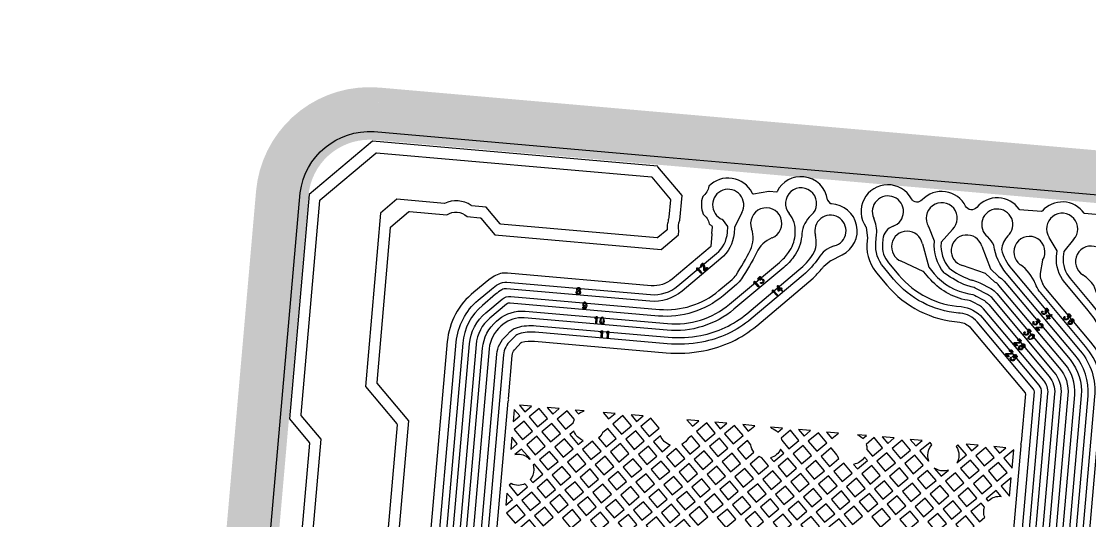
# Model space of a CAD drawing. Extents: x 592 to 965, y 89 to 353.
# Drawn here: x 662.21 to 674.39, y 207.3 to 213 of the extents above; entities that cross this region are included whole.
import ezdxf

# ---------------------------------------------------------------- set-up
doc = ezdxf.new("R2010")
doc.units = 0
for name, color, linetype in [('bak_bak_ttr1-bcq8120', 8, 'Continuous'), ('bak_outline', 7, 'Continuous'), ('biaozhu1', 4, 'Continuous'), ('quyukuang', 5, 'Continuous')]:
    doc.layers.add(name, color=color, linetype=linetype)

msp = doc.modelspace()

# ---------------------------------------------------------------- linework, layer by layer
at = {"layer": 'bak_bak_ttr1-bcq8120'}
for p, q in [((669.468, 211.337), (669.468, 211.337)), ((667.829, 208.567), (667.817, 208.43)), ((668.024, 208.604), (667.888, 208.616)), ((668.343, 208.576), (668.206, 208.588)), ((668.628, 208.551), (668.525, 208.56)), ((668.98, 208.52), (668.843, 208.532)), ((669.298, 208.492), (669.162, 208.504)), ((669.935, 208.436), (669.799, 208.448)), ((670.254, 208.409), (670.117, 208.421)), ((670.572, 208.381), (670.436, 208.393)), ((670.891, 208.353), (670.754, 208.365)), ((671.209, 208.325), (671.073, 208.337)), ((671.528, 208.297), (671.391, 208.309)), ((667.801, 208.249), (667.789, 208.111)), ((671.846, 208.269), (671.746, 208.278)), ((672.165, 208.241), (672.028, 208.253)), ((672.483, 208.214), (672.347, 208.225)), ((673.12, 208.158), (672.984, 208.17)), ((673.438, 208.13), (673.302, 208.142)), ((673.528, 208.105), (673.413, 208.009)), ((673.509, 207.895), (673.528, 208.105)), ((673.413, 208.009), (673.509, 207.895)), ((673.5, 207.787), (673.385, 207.691)), ((673.385, 207.691), (673.481, 207.577)), ((673.481, 207.577), (673.5, 207.787)), ((667.745, 207.612), (667.733, 207.474))]:
    msp.add_line(p, q, dxfattribs=at)
for points in [[(665.088, 177.612, -0.097843), (663.275, 183.095, -0.06343), (663.274, 183.101, -0.04958), (663.274, 183.106, -0.052293), (663.215, 186.213), (665.387, 211.04, -0.395558), (666.23, 211.738), (669.466, 211.455), (669.466, 211.455), (671.129, 211.31), (671.129, 211.31), (677.805, 210.726, -0.414215), (678.528, 209.865), (676.409, 185.645), (676.409, 185.643), (676.374, 185.244, 0.154939), (676.665, 183.943, -0.073404), (676.668, 183.936, -0.000315), (676.681, 183.913, -0.03763), (678.581, 179.824, -0.08198)], [(669.468, 211.337), (669.463, 211.344), (666.212, 211.629), (665.488, 211.022), (665.264, 208.461), (665.49, 208.191, -0.202018), (665.493, 208.182), (663.56, 186.073, 0.012184), (663.522, 185.365, -0.066478), (663.522, 185.358, -0.042264), (663.522, 185.354, -0.035699), (663.522, 185.35, 0.137713), (665.438, 177.722, -0.154922), (667.586, 167.647), (667.106, 162.165, -0.101714), (665.13, 155.544, 0.086448), (663.565, 150.805), (663.564, 150.799, -0.058785), (663.563, 150.793, 0.0146), (663.465, 149.95, 0.011997), (663.428, 149.244, -0.059048), (663.428, 149.238), (663.427, 149.232)], [(663.688, 186.07), (665.626, 208.228, -0.019259), (665.625, 208.229), (665.399, 208.498, -0.202127), (665.396, 208.508), (665.61, 210.953, -0.202178), (665.615, 210.961), (666.249, 211.493, -0.202127), (666.259, 211.497), (669.396, 211.222), (669.396, 211.221, -0.093232), (669.399, 211.218), (669.608, 210.969, -0.202095), (669.611, 210.96), (669.594, 210.763, -0.102297), (669.593, 210.758, 0.02383), (669.584, 210.73, -0.079869), (669.574, 210.674, 0.04004), (669.575, 210.625, -0.246958), (669.57, 210.614), (669.468, 210.528, -0.202116), (669.458, 210.525), (667.673, 210.682), (667.673, 210.683, -0.093112), (667.67, 210.686), (667.509, 210.877), (667.342, 210.892), (667.342, 210.892, -0.113539), (667.337, 210.895, 0.268441), (667.032, 210.919), (666.491, 210.966), (666.304, 210.809), (666.131, 208.829), (666.49, 208.401, -0.202076), (666.493, 208.391), (664.42, 184.685, 0.088899)], [(665.065, 181.373, -0.049088), (664.547, 184.683, -0.038287), (664.547, 184.685), (666.625, 208.438), (666.266, 208.867, -0.202153), (666.263, 208.876), (666.417, 210.644, -0.20218), (666.422, 210.653), (666.624, 210.823, -0.202095), (666.634, 210.826), (667.061, 210.788, -0.366935), (667.29, 210.768), (667.44, 210.755, -0.202203), (667.449, 210.751), (667.609, 210.559), (669.505, 210.393), (669.704, 210.56), (669.708, 210.604, -0.180134), (669.719, 210.728), (669.743, 211.01), (669.468, 211.337)], [(665.924, 187.659), (667.761, 208.662, -0.117733), (667.766, 208.678, -0.208256), (667.763, 208.688), (667.806, 209.182, -0.132514), (667.831, 209.249), (667.909, 209.329, -0.139693), (667.915, 209.333, -0.088204), (668.061, 209.346), (669.563, 209.214, 0.07043), (669.988, 209.236, 0.129286), (670.597, 209.523), (671.24, 210.066, 0.030473), (671.33, 210.163, -0.060177), (671.334, 210.168, -0.061013), (671.338, 210.172, 0.007624), (671.358, 210.198, -0.061358), (671.36, 210.201), (671.431, 210.26, -0.112278), (671.436, 210.263, -0.093946), (671.444, 210.267), (671.571, 210.331, 0.778887), (671.447, 210.912, -0.216184), (671.438, 210.917), (671.407, 210.954, -0.143904), (671.404, 210.96, 0.343095), (671.134, 211.222, 0.313726), (670.827, 211.054, -0.127347), (670.823, 211.049), (670.823, 211.046), (670.736, 211.054), (670.734, 211.054), (670.56, 211.025, -0.439023), (670.545, 211.037, -0.037299), (670.543, 211.04, 0.51786), (670.049, 211.114, -0.195442), (669.979, 210.999, 0.170776), (669.983, 210.796, -0.192281), (670.054, 210.685, 0.030905), (670.082, 210.661, -0.258104), (670.087, 210.649), (670.081, 210.58), (670.083, 210.574, -0.093425), (670.083, 210.569), (670.07, 210.428, -0.200948), (670.065, 210.419), (669.63, 210.055, -0.198881), (669.392, 209.979), (667.752, 210.123, 0.156076), (667.598, 210.087), (667.538, 210.045), (667.368, 209.905, 0.205765), (667.065, 209.341), (665.173, 187.71)], [(674.589, 210.779), (674.333, 210.802), (674.333, 210.803, -0.095116), (674.33, 210.807, 0.485396), (673.85, 210.83, -0.100886), (673.846, 210.827), (673.846, 210.825), (673.594, 210.847), (673.594, 210.848, -0.096295), (673.59, 210.852, 0.494322), (673.105, 210.873, -0.536428), (672.979, 210.887, 0.521244), (672.482, 210.958, -0.498586), (672.361, 210.971, 1.05986), (671.841, 210.65, -0.12453), (671.844, 210.645), (671.858, 210.527), (671.852, 210.455, 0.204874), (671.982, 210.103), (672.08, 209.986, 0.203548), (672.911, 209.563, -0.198372), (673.033, 209.499), (673.657, 208.755, -0.202303), (673.66, 208.746), (673.611, 208.188, -0.202124), (673.607, 208.179), (673.603, 208.176, -0.157497), (673.608, 208.153), (672.876, 199.786, -0.224537)], [(665.388, 182.315), (665.24, 184.413), (665.216, 185.511), (665.233, 186.833), (665.275, 187.704), (667.167, 209.334, -0.198162), (667.417, 209.813), (667.568, 209.939, -0.035195), (667.648, 209.998, -0.161706), (667.745, 210.021), (669.384, 209.878, 0.198073), (669.696, 209.977), (670.137, 210.347, 0.200245), (670.261, 210.586), (670.267, 210.655), (670.205, 210.737)], [(670.424, 210.814), (670.342, 210.644), (670.336, 210.575, -0.197514), (670.186, 210.288), (669.744, 209.918, -0.199366), (669.374, 209.802), (667.739, 209.945, 0.16513), (667.687, 209.932, 0.034753), (667.616, 209.881), (667.466, 209.755, 0.19969), (667.242, 209.323), (665.351, 187.699), (665.309, 186.831), (665.293, 185.511), (665.317, 184.412), (665.464, 182.321)], [(665.685, 182.517, -0.004507), (665.633, 183.206, -0.012092), (665.633, 183.208), (665.631, 183.23, -0.008059), (665.569, 184.466, -0.017028), (665.569, 184.468), (665.566, 184.552, -0.011283), (665.55, 186.284), (665.563, 186.982), (665.604, 187.968), (667.467, 209.268, -0.197976), (667.628, 209.575), (667.65, 209.594, -0.200612), (667.953, 209.688), (669.579, 209.546, 0.198797), (670.286, 209.769), (670.855, 210.246, 0.060637), (670.959, 210.358, 0.136746), (671.032, 210.553), (671.035, 210.584, 0.188663), (670.966, 210.802)], [(671.217, 210.783, 0.19696), (671.11, 210.571), (671.108, 210.544, -0.135952), (671.02, 210.312, -0.060599), (670.903, 210.187), (670.335, 209.711, -0.198927), (669.572, 209.47), (667.942, 209.613, 0.196869), (667.7, 209.536), (667.677, 209.516, 0.199815), (667.543, 209.258), (665.675, 187.884), (665.639, 186.978, -0.007099), (665.636, 186.812, -0.016446), (665.636, 186.81, 0.002652), (665.628, 186.404, -0.010648), (665.628, 186.403), (665.626, 186.28, 0.011283), (665.642, 184.552), (665.645, 184.471, 0.008085), (665.707, 183.234, -0.011996), (665.707, 183.232), (665.709, 183.21, 0.004497), (665.761, 182.523, -0.014683)], [(671.277, 185.723), (672.42, 198.788, -0.084557), (672.487, 199.042, 0.012842), (672.501, 199.075, -0.038892), (672.592, 199.261, 0.005432), (672.598, 199.273, -0.072156), (672.729, 199.454, 0.012468), (672.742, 199.468, -0.023508), (672.829, 199.558, -0.022369), (672.89, 199.61, 0.199574), (672.978, 199.781), (673.764, 208.768, 0.208857), (673.754, 208.798), (673.11, 209.566, 0.198847), (672.918, 209.665), (672.898, 209.666, -0.199257), (672.157, 210.053), (672.04, 210.193, -0.198627), (671.955, 210.467), (671.963, 210.563, 0.129624), (671.931, 210.751)], [(665.451, 187.964), (667.318, 209.315, -0.198914), (667.503, 209.669), (667.69, 209.826, -0.201728), (667.79, 209.857), (669.485, 209.709, 0.198518), (670.163, 209.923), (670.316, 210.051, 0.075806), (670.359, 210.1, 0.02369), (670.525, 210.388, 0.18941), (670.537, 210.627)], [(672.151, 210.658, 0.290912), (672.035, 210.51), (672.03, 210.457, 0.199272), (672.1, 210.239), (672.218, 210.099, 0.204201), (672.927, 209.74, -0.199004), (673.171, 209.612), (673.815, 208.844, -0.193632), (673.84, 208.762), (673.054, 199.771, -0.198813), (672.938, 199.551, 0.022929), (672.881, 199.502, 0.023385), (672.798, 199.417, -0.010513), (672.785, 199.403, -0.022235), (672.783, 199.4, 0.072793), (672.665, 199.236, -0.004389), (672.659, 199.225, -0.015946), (672.658, 199.223, 0.008858), (672.647, 199.205, 0.035228), (672.571, 199.045, -0.011593), (672.557, 199.012, -0.012171), (672.556, 199.01, 0.085251), (672.496, 198.779), (671.353, 185.716)], [(671.625, 186.208), (672.716, 198.673, -0.109035), (672.849, 199.096, 0.010628), (672.868, 199.131, -0.078149), (672.956, 199.249, 0.016419), (672.973, 199.268, -0.026864), (673.051, 199.346, -0.017483), (673.053, 199.348, -0.026016), (673.056, 199.35), (673.159, 199.437, 0.206158), (673.276, 199.656), (674.07, 208.737, 0.197997), (673.989, 208.994), (673.276, 209.843, 0.098174), (673.228, 209.88), (673.104, 209.945, 0.068083), (673.043, 209.966, -0.042452), (672.993, 209.981, -0.064211), (672.741, 210.119, -0.072778), (672.733, 210.127, -0.203043), (672.624, 210.487), (672.557, 210.651, -0.065566), (672.556, 210.654)], [(672.829, 210.621), (672.7, 210.477), (672.699, 210.47, 0.195262), (672.79, 210.178, 0.063755), (673.024, 210.051, 0.039514), (673.059, 210.041, -0.070671), (673.142, 210.011), (673.266, 209.946, -0.097947), (673.336, 209.889), (674.047, 209.043, -0.199712), (674.146, 208.728), (673.351, 199.647, -0.204081), (673.207, 199.378, -0.009011), (673.195, 199.368), (673.102, 199.29, 0.027055), (673.03, 199.217, -0.016274), (673.009, 199.194, 0.079024), (672.935, 199.095, -0.010566), (672.914, 199.057, 0.10916), (672.792, 198.665), (671.701, 186.205, -0.006158)], [(670.769, 210.524, 0.194053), (670.594, 210.355, -0.023807), (670.423, 210.059, -0.075312), (670.365, 209.993), (670.212, 209.865, -0.199151), (669.475, 209.633), (667.781, 209.781, 0.191458), (667.74, 209.768), (667.551, 209.61, 0.198711), (667.394, 209.308), (665.526, 187.954, 0.005509), (665.485, 187.084, -0.011854), (665.484, 186.814, 0.002643), (665.475, 186.408, -0.010434), (665.475, 186.407), (665.47, 185.844, 0.008424), (665.49, 184.548, -0.01548), (665.49, 184.546, 0.007911), (665.49, 184.542, -0.022136), (665.49, 184.539), (665.496, 184.37, 0.006012), (665.541, 183.446, -0.011121), (665.541, 183.445), (665.587, 182.775)], [(665.852, 182.364, -0.034733), (665.746, 187.67), (667.629, 209.196, -0.197109), (667.739, 209.409), (667.782, 209.455, -0.135335), (667.865, 209.504, -0.089473), (668.077, 209.523), (669.584, 209.391, 0.069845), (669.956, 209.411, 0.129172), (670.482, 209.66), (671.077, 210.159, 0.06532), (671.237, 210.335, 0.195736), (671.265, 210.556)], [(671.939, 186.299), (673.017, 198.617, -0.187863), (673.274, 199.136), (673.428, 199.264, 0.198737), (673.572, 199.543), (674.375, 208.722, 0.198999), (674.226, 209.189), (673.443, 210.123, -0.136966), (673.299, 210.441, 0.102815), (673.231, 210.536)], [(673.461, 210.547, 0.152816), (673.388, 210.391, 0.109088), (673.502, 210.172), (674.287, 209.236, -0.198711), (674.45, 208.713), (673.647, 199.534, -0.197798), (673.476, 199.205), (673.324, 199.078, 0.187956), (673.093, 198.607), (672.015, 186.29, 0.020622)], [(672.234, 185.365), (672.24, 186.031, -0.021921), (672.244, 186.116, -0.016001), (672.244, 186.118), (673.327, 198.494, -0.080307), (673.42, 198.784, -0.101185), (673.546, 198.944), (673.732, 199.099, 0.198892), (673.86, 199.347), (674.679, 208.708, 0.198951), (674.361, 209.716), (674.109, 210.017, -0.197129), (674.016, 210.314), (674.022, 210.376), (673.933, 210.531)], [(674.209, 210.506), (674.098, 210.369), (674.092, 210.307, 0.201222), (674.171, 210.062), (674.42, 209.765, -0.198945), (674.755, 208.701), (673.936, 199.34, -0.198476), (673.781, 199.041), (673.595, 198.885, 0.100956), (673.487, 198.749, 0.079892), (673.402, 198.484), (672.319, 186.107, 0.021407), (672.316, 186.031), (672.31, 185.346, 0.093108), (672.74, 182.931, 0.006371)], [(671.479, 210.433, 0.200499), (671.3, 210.293, -0.065782), (671.126, 210.101), (670.531, 209.601, -0.129623), (669.968, 209.335, -0.070332), (669.572, 209.316), (668.068, 209.447, 0.08862), (667.885, 209.431, 0.134538), (667.838, 209.402), (667.789, 209.352, 0.198344), (667.705, 209.19), (665.822, 187.665, 0.034712), (665.928, 182.373)], [(672.485, 210.458), (672.558, 210.189), (672.619, 210.116, 0.176587), (673.017, 209.888, -0.076586), (673.099, 209.86), (673.173, 209.821, -0.096961), (673.243, 209.763), (673.932, 208.942, -0.197172), (673.994, 208.743), (673.202, 199.686, -0.197245), (673.097, 199.485), (672.993, 199.397, 0.025718), (672.913, 199.316, -0.01192), (672.893, 199.294, 0.073273), (672.8, 199.165, -0.005522), (672.79, 199.148, -0.009972), (672.79, 199.147, 0.004013), (672.781, 199.132, -0.013227), (672.78, 199.131, 0.108271), (672.64, 198.679), (671.534, 186.044)], [(673.162, 210.432), (673.263, 210.171), (673.352, 210.085, -0.092288), (673.417, 210.031), (674.17, 209.135, -0.199976), (674.298, 208.724), (673.503, 199.635, -0.19901), (673.312, 199.267), (673.226, 199.195, 0.199599), (672.943, 198.65), (671.859, 186.251)], [(671.458, 186.05), (672.564, 198.688, -0.112201), (672.725, 199.186, 0.005658), (672.733, 199.202, -0.072475), (672.838, 199.348, 0.011763), (672.856, 199.366, -0.026274), (672.943, 199.455), (673.047, 199.543, 0.200486), (673.126, 199.695), (673.918, 208.749, 0.201057), (673.871, 208.896), (673.183, 209.717, 0.097178), (673.135, 209.755), (673.063, 209.792, 0.079912), (673.001, 209.813, -0.176619), (672.559, 210.07), (672.5, 210.139, -0.058412), (672.495, 210.142), (672.245, 210.259)], [(673.857, 210.269), (673.829, 210.118, 0.105861), (673.839, 210.045, 0.005662), (673.856, 210.004, -0.017563), (673.857, 210.002, 0.073381), (673.889, 209.949), (674.405, 209.335, -0.198907), (674.603, 208.707), (673.789, 199.408, -0.197474), (673.644, 199.13), (673.459, 198.975, 0.069681), (673.415, 198.927, 0.127401), (673.244, 198.439), (672.168, 186.14, 0.022673), (672.164, 186.043, -0.0028), (672.163, 185.944, -0.009724), (672.163, 185.943), (672.157, 185.311, 0.07177), (672.426, 183.389, 0.003315), (672.447, 183.308), (672.477, 183.219, 0.016253), (672.881, 182.144, 0.014237)], [(671.782, 186.256), (672.868, 198.661, -0.198355), (673.177, 199.254), (673.263, 199.325, 0.198778), (673.427, 199.641), (674.223, 208.735, 0.197785), (674.111, 209.086), (673.359, 209.982, 0.0961), (673.313, 210.02, -0.081677), (673.303, 210.027), (673.21, 210.116, -0.030807), (673.207, 210.117), (672.944, 210.209)], [(672.081, 185.312, -0.004246), (672.087, 185.756, -0.022765), (672.087, 185.76, -0.017978), (672.087, 185.762), (672.087, 186.043, -0.022698), (672.092, 186.147), (673.168, 198.45, -0.12635), (673.352, 198.97, -0.070436), (673.411, 199.034), (673.595, 199.189, 0.200192), (673.714, 199.419), (674.527, 208.713, 0.198916), (674.346, 209.286), (673.831, 209.9, -0.078668), (673.784, 209.978, -0.003334), (673.774, 210.002, -0.024299), (673.773, 210.004, 0.147241), (673.603, 210.219)], [(672.386, 185.346), (672.393, 185.986, -0.017573), (672.402, 186.166), (673.452, 198.168, -0.103735), (673.64, 198.789, -0.093282), (673.716, 198.882), (673.881, 199.02, 0.198619), (674.006, 199.26), (674.834, 208.725, 0.177626), (674.557, 209.749, -0.07673), (674.443, 209.981, 0.092465), (674.317, 210.102)], [(668.525, 208.56), (668.562, 208.516, -0.106964), (668.628, 208.551)], [(670.754, 208.365), (670.764, 208.353, -0.121609), (670.835, 208.306), (670.891, 208.353)], [(671.746, 208.278, -0.104348), (671.806, 208.235), (671.846, 208.269)], [(672.871, 208.144, -0.152417), (672.902, 208.043, -0.129203), (672.879, 207.956)], [(672.784, 207.875, -0.085085), (672.724, 207.865, -0.156001), (672.621, 207.898)], [(673.212, 207.545), (673.234, 207.519, -0.205907), (673.363, 207.575, -0.030018), (673.384, 207.574)]]:
    msp.add_lwpolyline(points, format="xyb", dxfattribs=at)
for points in [[(667.817, 208.43), (667.892, 208.492), (667.829, 208.567)], [(667.888, 208.616), (667.95, 208.541), (668.024, 208.604)], [(668.206, 208.588), (668.269, 208.513), (668.343, 208.576)], [(668.843, 208.532), (668.906, 208.458), (668.98, 208.52)], [(669.162, 208.504), (669.224, 208.43), (669.298, 208.492)], [(669.799, 208.448), (669.861, 208.374), (669.935, 208.436)], [(670.117, 208.421), (670.18, 208.346), (670.254, 208.409)], [(670.436, 208.393), (670.498, 208.318), (670.572, 208.381)], [(671.073, 208.337), (671.135, 208.263), (671.209, 208.325)], [(671.391, 208.309), (671.453, 208.235), (671.528, 208.297)], [(667.789, 208.111), (667.864, 208.174), (667.801, 208.249)], [(672.028, 208.253), (672.09, 208.179), (672.165, 208.241)], [(672.347, 208.225), (672.409, 208.151), (672.483, 208.214)], [(672.984, 208.17), (673.046, 208.095), (673.12, 208.158)], [(672.879, 207.956), (672.987, 208.047), (672.891, 208.161), (672.871, 208.144)], [(673.302, 208.142), (673.364, 208.068), (673.438, 208.13)], [(672.621, 207.898), (672.7, 207.805), (672.784, 207.875)], [(667.733, 207.474), (667.808, 207.537), (667.745, 207.612)], [(673.384, 207.574), (673.327, 207.642), (673.212, 207.545)]]:
    msp.add_lwpolyline(points, dxfattribs=at)
for points in [[(667.999, 208.483), (668.095, 208.368), (668.21, 208.464), (668.114, 208.579)], [(667.826, 208.338), (667.922, 208.223), (668.037, 208.319), (667.941, 208.434)], [(668.955, 208.4), (669.051, 208.285), (669.166, 208.381), (669.069, 208.496)], [(669.273, 208.371), (669.369, 208.257), (669.484, 208.353), (669.388, 208.468)], [(668.144, 208.31), (668.241, 208.195), (668.356, 208.291), (668.259, 208.406)], [(669.1, 208.226), (669.196, 208.111), (669.311, 208.208), (669.215, 208.323)], [(669.91, 208.316), (670.006, 208.201), (670.121, 208.297), (670.025, 208.412)], [(670.228, 208.288), (670.325, 208.173), (670.44, 208.269), (670.343, 208.384)], [(671.184, 208.204), (671.28, 208.089), (671.395, 208.186), (671.299, 208.301)], [(667.971, 208.164), (668.068, 208.05), (668.182, 208.146), (668.086, 208.261)], [(668.29, 208.137), (668.386, 208.022), (668.501, 208.118), (668.404, 208.233)], [(668.608, 208.109), (668.704, 207.994), (668.819, 208.09), (668.723, 208.205)], [(668.927, 208.081), (669.023, 207.966), (669.138, 208.062), (669.042, 208.177)], [(670.055, 208.143), (670.152, 208.028), (670.266, 208.124), (670.17, 208.239)], [(672.139, 208.121), (672.236, 208.006), (672.351, 208.102), (672.254, 208.217)], [(668.117, 207.991), (668.213, 207.877), (668.328, 207.973), (668.231, 208.088)], [(668.435, 207.964), (668.531, 207.849), (668.646, 207.945), (668.55, 208.06)], [(669.245, 208.053), (669.342, 207.938), (669.456, 208.035), (669.36, 208.149)], [(669.564, 208.025), (669.66, 207.91), (669.775, 208.007), (669.678, 208.122)], [(669.882, 207.997), (669.979, 207.882), (670.093, 207.979), (669.997, 208.094)], [(670.201, 207.969), (670.297, 207.855), (670.412, 207.951), (670.315, 208.066)], [(671.011, 208.059), (671.107, 207.944), (671.222, 208.041), (671.126, 208.155)], [(671.966, 207.975), (672.062, 207.861), (672.177, 207.957), (672.081, 208.072)], [(673.095, 208.037), (673.191, 207.922), (673.306, 208.019), (673.21, 208.133)], [(668.753, 207.936), (668.85, 207.821), (668.965, 207.917), (668.868, 208.032)], [(669.072, 207.908), (669.168, 207.793), (669.283, 207.889), (669.187, 208.004)], [(669.391, 207.88), (669.487, 207.765), (669.602, 207.861), (669.505, 207.976)], [(669.709, 207.852), (669.805, 207.737), (669.92, 207.834), (669.824, 207.948)], [(670.838, 207.914), (670.934, 207.799), (671.049, 207.895), (670.952, 208.01)], [(671.156, 207.886), (671.252, 207.771), (671.367, 207.867), (671.271, 207.982)], [(671.475, 207.858), (671.571, 207.743), (671.686, 207.839), (671.589, 207.954)], [(671.793, 207.83), (671.889, 207.715), (672.004, 207.812), (671.908, 207.926)], [(672.285, 207.948), (672.381, 207.833), (672.496, 207.929), (672.4, 208.044)], [(672.922, 207.892), (673.018, 207.777), (673.133, 207.873), (673.036, 207.988)], [(673.24, 207.864), (673.336, 207.749), (673.451, 207.846), (673.355, 207.96)], [(668.262, 207.818), (668.358, 207.703), (668.473, 207.8), (668.377, 207.915)], [(668.58, 207.79), (668.677, 207.675), (668.791, 207.772), (668.695, 207.887)], [(668.899, 207.762), (668.995, 207.648), (669.11, 207.744), (669.014, 207.859)], [(669.217, 207.735), (669.314, 207.62), (669.429, 207.716), (669.332, 207.831)], [(670.028, 207.824), (670.124, 207.709), (670.239, 207.806), (670.142, 207.92)], [(670.346, 207.796), (670.442, 207.681), (670.557, 207.778), (670.461, 207.893)], [(670.664, 207.768), (670.761, 207.654), (670.876, 207.75), (670.779, 207.865)], [(670.983, 207.74), (671.079, 207.626), (671.194, 207.722), (671.098, 207.837)], [(671.301, 207.713), (671.398, 207.598), (671.513, 207.694), (671.416, 207.809)], [(672.111, 207.802), (672.208, 207.687), (672.323, 207.784), (672.226, 207.899)], [(672.43, 207.774), (672.526, 207.66), (672.641, 207.756), (672.545, 207.871)], [(672.748, 207.747), (672.845, 207.632), (672.959, 207.728), (672.863, 207.843)], [(673.067, 207.719), (673.163, 207.604), (673.278, 207.7), (673.182, 207.815)], [(668.089, 207.673), (668.185, 207.558), (668.3, 207.654), (668.203, 207.769)], [(668.407, 207.645), (668.504, 207.53), (668.618, 207.626), (668.522, 207.741)], [(668.726, 207.617), (668.822, 207.502), (668.937, 207.599), (668.84, 207.713)], [(669.044, 207.589), (669.14, 207.474), (669.255, 207.571), (669.159, 207.686)], [(669.536, 207.707), (669.632, 207.592), (669.747, 207.688), (669.651, 207.803)], [(669.854, 207.679), (669.951, 207.564), (670.065, 207.66), (669.969, 207.775)], [(670.173, 207.651), (670.269, 207.536), (670.384, 207.632), (670.288, 207.747)], [(670.491, 207.623), (670.588, 207.508), (670.702, 207.605), (670.606, 207.719)], [(670.81, 207.595), (670.906, 207.48), (671.021, 207.577), (670.925, 207.691)], [(671.62, 207.685), (671.716, 207.57), (671.831, 207.666), (671.735, 207.781)], [(671.938, 207.657), (672.035, 207.542), (672.149, 207.638), (672.053, 207.753)], [(672.257, 207.629), (672.353, 207.514), (672.468, 207.611), (672.372, 207.725)], [(672.575, 207.601), (672.672, 207.486), (672.786, 207.583), (672.69, 207.698)], [(667.915, 207.528), (668.012, 207.413), (668.127, 207.509), (668.03, 207.624)], [(668.234, 207.5), (668.33, 207.385), (668.445, 207.481), (668.349, 207.596)], [(668.552, 207.472), (668.649, 207.357), (668.764, 207.453), (668.667, 207.568)], [(669.363, 207.561), (669.459, 207.447), (669.574, 207.543), (669.478, 207.658)], [(669.681, 207.534), (669.777, 207.419), (669.892, 207.515), (669.796, 207.63)], [(670, 207.506), (670.096, 207.391), (670.211, 207.487), (670.114, 207.602)], [(670.318, 207.478), (670.414, 207.363), (670.529, 207.459), (670.433, 207.574)], [(671.128, 207.567), (671.225, 207.453), (671.339, 207.549), (671.243, 207.664)], [(671.447, 207.54), (671.543, 207.425), (671.658, 207.521), (671.561, 207.636)], [(671.765, 207.512), (671.861, 207.397), (671.976, 207.493), (671.88, 207.608)], [(672.084, 207.484), (672.18, 207.369), (672.295, 207.465), (672.198, 207.58)], [(672.894, 207.573), (672.99, 207.459), (673.105, 207.555), (673.008, 207.67)], [(667.742, 207.382), (667.839, 207.267), (667.953, 207.364), (667.857, 207.479)], [(668.061, 207.354), (668.157, 207.239), (668.272, 207.336), (668.176, 207.451)], [(668.871, 207.444), (668.967, 207.329), (669.082, 207.425), (668.986, 207.54)], [(669.189, 207.416), (669.286, 207.301), (669.401, 207.398), (669.304, 207.512)], [(669.508, 207.388), (669.604, 207.273), (669.719, 207.37), (669.623, 207.485)], [(669.826, 207.36), (669.923, 207.246), (670.038, 207.342), (669.941, 207.457)], [(670.637, 207.45), (670.733, 207.335), (670.848, 207.431), (670.751, 207.546)], [(670.955, 207.422), (671.051, 207.307), (671.166, 207.404), (671.07, 207.518)], [(671.273, 207.394), (671.37, 207.279), (671.485, 207.376), (671.388, 207.491)], [(671.592, 207.366), (671.688, 207.252), (671.803, 207.348), (671.707, 207.463)], [(672.402, 207.456), (672.498, 207.341), (672.613, 207.438), (672.517, 207.552)], [(672.721, 207.428), (672.817, 207.313), (672.932, 207.41), (672.835, 207.524)], [(668.379, 207.326), (668.476, 207.212), (668.59, 207.308), (668.494, 207.423)], [(668.698, 207.299), (668.794, 207.184), (668.909, 207.28), (668.813, 207.395)], [(669.016, 207.271), (669.113, 207.156), (669.227, 207.252), (669.131, 207.367)], [(669.335, 207.243), (669.431, 207.128), (669.546, 207.224), (669.45, 207.339)], [(670.145, 207.332), (670.241, 207.218), (670.356, 207.314), (670.26, 207.429)], [(670.463, 207.305), (670.56, 207.19), (670.674, 207.286), (670.578, 207.401)], [(670.782, 207.277), (670.878, 207.162), (670.993, 207.258), (670.897, 207.373)], [(671.1, 207.249), (671.197, 207.134), (671.311, 207.23), (671.215, 207.345)], [(671.419, 207.221), (671.515, 207.106), (671.63, 207.203), (671.534, 207.317)], [(671.91, 207.339), (672.007, 207.224), (672.122, 207.32), (672.025, 207.435)], [(672.229, 207.311), (672.325, 207.196), (672.44, 207.292), (672.344, 207.407)], [(672.547, 207.283), (672.644, 207.168), (672.759, 207.264), (672.662, 207.379)], [(672.866, 207.255), (672.962, 207.14), (673.077, 207.236), (672.981, 207.351)], [(667.888, 207.209), (667.984, 207.094), (668.099, 207.191), (668.002, 207.305)], [(669.653, 207.215), (669.75, 207.1), (669.864, 207.197), (669.768, 207.311)]]:
    msp.add_lwpolyline(points, close=True, dxfattribs=at)
for points in [[(668.318, 208.455), (668.414, 208.34), (668.502, 208.414, -0.057869), (668.515, 208.453), (668.432, 208.551)], [(668.463, 208.282), (668.559, 208.167), (668.614, 208.213, -0.221563), (668.509, 208.32)], [(668.791, 208.243), (668.878, 208.139), (668.993, 208.236), (668.896, 208.351), (668.835, 208.299, -0.10196)], [(670.874, 208.24, -0.036343), (670.88, 208.215), (670.962, 208.117), (671.077, 208.214), (670.98, 208.329)], [(669.418, 208.198), (669.515, 208.084), (669.607, 208.161, -0.222363), (669.498, 208.265)], [(669.739, 208.168), (669.833, 208.056), (669.948, 208.152), (669.852, 208.267), (669.814, 208.236, -0.145361)], [(670.374, 208.115), (670.47, 208), (670.563, 208.078, -0.13195), (670.528, 208.164), (670.489, 208.211)], [(671.844, 208.168, -0.075655), (671.852, 208.115, -0.006219), (671.852, 208.111), (671.917, 208.034), (672.032, 208.13), (671.936, 208.245)], [(672.458, 208.093), (672.554, 207.978), (672.558, 207.981, -0.089268), (672.547, 208.043, -0.188851), (672.594, 208.164), (672.573, 208.189)], [(667.837, 208.052, -0.053438), (667.875, 208.056, -0.210826), (668.006, 207.998), (668.009, 208.001), (667.913, 208.115)], [(670.753, 208.014), (670.789, 207.972), (670.903, 208.068), (670.867, 208.112, -0.221194)], [(671.329, 208.031), (671.426, 207.916), (671.533, 208.007, -0.070439), (671.509, 208.05), (671.444, 208.127)], [(668.012, 207.765), (668.04, 207.731), (668.154, 207.828), (668.058, 207.942), (668.044, 207.931, -0.075383), (668.052, 207.878, -0.174804)], [(670.519, 207.942), (670.615, 207.827), (670.73, 207.923), (670.653, 208.016, -0.046516), (670.622, 208.028)], [(671.701, 207.94), (671.744, 207.888), (671.859, 207.985), (671.826, 208.023, -0.222335)], [(667.77, 207.701), (667.866, 207.586), (667.981, 207.682), (667.951, 207.718, -0.112115), (667.875, 207.7, -0.11942), (667.793, 207.72)], [(673.039, 207.4), (673.135, 207.285), (673.196, 207.336, -0.087633), (673.185, 207.397, -0.075029), (673.193, 207.45), (673.154, 207.496)]]:
    msp.add_lwpolyline(points, format="xyb", close=True, dxfattribs=at)
for centre, start, end in [((671.101, 210.918), 310.7835, 220.7275), ((670.269, 210.902), 330.3864, 248.5934), ((672.092, 210.826), 289.3964, 204.8741), ((670.704, 210.69), 291.7265, 200.6525), ((672.706, 210.749), 313.958, 212.3909), ((673.34, 210.677), 313.0476, 232.3922), ((671.436, 210.606), 283.968, 196.4519), ((674.081, 210.629), 316.2051, 213.4215), ((672.311, 210.424), 11.0343, 248.3875), ((672.992, 210.38), 17.0109, 254.1825), ((673.706, 210.364), 328.0728, 234.5408), ((674.41, 210.254), 341.1664, 238.7057)]:
    msp.add_arc(centre, 0.178, start, end, dxfattribs=at)
at = {"layer": 'bak_outline', "const_width": 0.6}
msp.add_lwpolyline([(680.588, 166.636, 0.151026), (676.825, 184.072, -0.151039), (676.576, 185.227), (678.73, 209.847, 0.414216), (677.821, 210.931), (666.265, 211.942, 0.414215), (665.182, 211.033), (663.014, 186.258, 0.152268), (664.932, 177.476, -0.152268)], format="xyb", dxfattribs=at)
at = {"layer": 'biaozhu1'}
for p, q in [((670.845, 209.959), (670.849, 209.931)), ((673.944, 209.639), (673.916, 209.635))]:
    msp.add_line(p, q, dxfattribs=at)
for points in [[(669.911, 210.167), (669.911, 210.18, -0.700003), (669.92, 210.183), (669.965, 210.129, -1), (669.957, 210.123), (669.921, 210.166)], [(669.921, 210.166, -0.073889), (669.921, 210.165), (669.919, 210.159)], [(669.974, 210.222, 0.57073), (669.969, 210.202, -1.534372), (669.958, 210.2), (669.956, 210.207, -0.081263), (669.956, 210.209)], [(670.002, 210.167), (670.025, 210.186, -1), (670.031, 210.178), (670.001, 210.152, -0.64435), (669.992, 210.156), (669.993, 210.2, 0.340891), (669.974, 210.222)], [(670.565, 210.013), (670.565, 210.025, -0.700003), (670.574, 210.028), (670.619, 209.975, -1), (670.611, 209.968), (670.575, 210.012)], [(670.575, 210.012, -0.073889), (670.574, 210.01), (670.572, 210.004)], [(670.631, 210.07), (670.613, 210.055, -1), (670.607, 210.063)], [(670.607, 210.063), (670.631, 210.083, -0.597696), (670.639, 210.08), (670.642, 210.058, -1.20694), (670.647, 210.004)], [(670.668, 210.032, 0.372732), (670.647, 210.049), (670.642, 210.044, -0.597696), (670.633, 210.047), (670.631, 210.07)], [(670.647, 210.004), (670.64, 210.008, -1), (670.645, 210.017, 0.637999), (670.668, 210.032)], [(668.549, 209.956, -0.463446), (668.586, 209.942, -0.322329), (668.577, 209.923, -1.371855), (668.535, 209.897)], [(668.535, 209.9, -0.274542), (668.548, 209.926, -0.487237), (668.549, 209.956)], [(668.575, 209.946, 0.263729), (668.554, 209.947), (668.552, 209.944), (668.552, 209.939)], [(668.552, 209.939), (668.553, 209.935), (668.556, 209.932), (668.563, 209.93), (668.57, 209.931, 0.425578), (668.575, 209.946)], [(670.774, 209.915), (670.775, 209.927, -0.700003), (670.783, 209.93), (670.828, 209.877, -1), (670.821, 209.87), (670.784, 209.914)], [(670.784, 209.914, -0.073889), (670.784, 209.912), (670.782, 209.906)], [(668.637, 209.792, -0.336006), (668.651, 209.729, -0.572332), (668.612, 209.721), (668.61, 209.728)], [(668.61, 209.728, -1.487418), (668.621, 209.726, 0.776022), (668.645, 209.743)], [(673.911, 209.697), (673.897, 209.714, -1), (673.905, 209.721), (673.925, 209.697, -0.600986), (673.922, 209.689), (673.899, 209.686, -1.033815), (673.845, 209.673)], [(673.845, 209.68, -0.079077), (673.846, 209.681), (673.849, 209.688, -1), (673.858, 209.683, 0.638039), (673.874, 209.66)], [(673.874, 209.66, 0.373041), (673.89, 209.681), (673.886, 209.686, -0.600986), (673.889, 209.695), (673.911, 209.697)], [(674.165, 209.635), (674.15, 209.652, -1), (674.158, 209.658), (674.178, 209.634, -0.59779), (674.175, 209.626), (674.153, 209.623, -1.033558), (674.098, 209.611)], [(674.127, 209.597, 0.372997), (674.144, 209.618), (674.139, 209.624, -0.59779), (674.142, 209.632), (674.165, 209.635)], [(668.763, 209.608, -0.068983), (668.761, 209.608), (668.755, 209.605)], [(668.756, 209.616), (668.765, 209.625, -0.702192), (668.774, 209.621), (668.768, 209.551, -1), (668.758, 209.552), (668.763, 209.608)], [(668.852, 209.555, -0.742556), (668.809, 209.56), (668.807, 209.577)], [(668.843, 209.608, 0.507266), (668.822, 209.602), (668.818, 209.587), (668.817, 209.577)], [(668.817, 209.577), (668.819, 209.562, 0.507619), (668.838, 209.552)], [(673.811, 209.576), (673.797, 209.593, -1), (673.804, 209.6), (673.825, 209.576, -0.59779), (673.821, 209.567), (673.799, 209.565, -1.033558), (673.745, 209.552)], [(673.745, 209.559, -0.081315), (673.746, 209.56), (673.749, 209.567, -1), (673.758, 209.562, 0.637976), (673.774, 209.539)], [(673.774, 209.539, 0.372997), (673.79, 209.56), (673.785, 209.565, -0.59779), (673.789, 209.573), (673.811, 209.576)], [(673.784, 209.499, -0.64435), (673.788, 209.507), (673.832, 209.507, 0.340891), (673.854, 209.525)], [(673.854, 209.525, 0.569197), (673.834, 209.53, -1), (673.828, 209.538)], [(674.099, 209.617, -0.081315), (674.099, 209.619), (674.103, 209.625, -1), (674.111, 209.621, 0.637976), (674.127, 209.597)], [(674.19, 209.542, -0.603959), (674.147, 209.553, -0.127011), (674.147, 209.555)], [(674.216, 209.569, -1.487162), (674.209, 209.578, 0.775183), (674.181, 209.583)], [(668.825, 209.448, -0.068983), (668.824, 209.448), (668.818, 209.445)], [(668.819, 209.456), (668.828, 209.465, -0.702192), (668.836, 209.461), (668.83, 209.391, -1), (668.82, 209.392), (668.825, 209.448)], [(668.895, 209.442, -0.069099), (668.894, 209.442), (668.888, 209.439)], [(668.889, 209.45), (668.897, 209.459, -0.702192), (668.906, 209.455), (668.9, 209.385, -1), (668.89, 209.386), (668.895, 209.442)], [(673.709, 209.46), (673.694, 209.477, -1), (673.702, 209.483), (673.722, 209.459, -0.597696), (673.719, 209.451), (673.697, 209.448, -1.034495), (673.642, 209.435)], [(673.643, 209.442, -0.081315), (673.643, 209.444), (673.647, 209.45, -1), (673.656, 209.446, 0.637841), (673.671, 209.422)], [(673.671, 209.422, 0.37286), (673.688, 209.443), (673.683, 209.449, -0.597696), (673.686, 209.457), (673.709, 209.46)], [(673.745, 209.426, -0.516999), (673.757, 209.39), (673.746, 209.378, -0.396572), (673.692, 209.371), (673.689, 209.38)], [(673.752, 209.405, 0.506614), (673.733, 209.415), (673.719, 209.407), (673.712, 209.401), (673.702, 209.39, 0.507094), (673.709, 209.369)], [(673.799, 209.497), (673.818, 209.475, -1), (673.81, 209.468), (673.784, 209.499)], [(673.532, 209.324, -0.64435), (673.536, 209.332), (673.579, 209.332, 0.341914), (673.601, 209.35)], [(673.547, 209.322), (673.565, 209.3, -1), (673.558, 209.293), (673.532, 209.324)], [(673.611, 209.353, -0.420454), (673.58, 209.322), (673.547, 209.322)], [(673.601, 209.35, 0.568994), (673.582, 209.355, -1), (673.575, 209.363)], [(673.582, 209.272, -0.453609), (673.616, 209.295, -0.485269), (673.638, 209.316)], [(673.638, 209.316, -0.463051), (673.654, 209.28, -0.32201), (673.634, 209.273, -0.996889), (673.582, 209.27, -0.126568), (673.582, 209.272)], [(673.438, 209.199, -0.64435), (673.441, 209.207), (673.485, 209.207, 0.341914), (673.507, 209.225)], [(673.452, 209.197), (673.471, 209.175, -1), (673.463, 209.168), (673.438, 209.199)], [(673.516, 209.228, -0.420454), (673.485, 209.197), (673.452, 209.197)], [(673.507, 209.225, 0.568994), (673.487, 209.23, -1), (673.481, 209.238)], [(673.537, 209.132, -0.642869), (673.488, 209.145, -0.325674), (673.488, 209.151)], [(673.488, 209.151, -0.081434), (673.489, 209.153), (673.492, 209.159, -1), (673.501, 209.155, 0.637999), (673.517, 209.132)], [(673.517, 209.132, 0.818827), (673.519, 209.167, -0.736166), (673.516, 209.176), (673.541, 209.193, -0.387473), (673.548, 209.192), (673.566, 209.17, -1), (673.558, 209.164), (673.543, 209.182), (673.53, 209.174, -0.523346), (673.537, 209.132)]]:
    msp.add_lwpolyline(points, format="xyb", dxfattribs=at)
for points in [[(670.833, 209.975, -0.762548), (670.841, 209.979), (670.868, 209.947), (670.875, 209.953, -1), (670.882, 209.946), (670.875, 209.94), (670.886, 209.926, -1), (670.879, 209.919), (670.867, 209.933), (670.849, 209.918, -0.590828), (670.841, 209.921)], [(673.903, 209.635, -0.593557), (673.906, 209.643), (673.96, 209.651, -0.765837), (673.964, 209.643), (673.932, 209.616), (673.938, 209.609, -1), (673.93, 209.602), (673.924, 209.609), (673.91, 209.598, -1), (673.904, 209.605), (673.918, 209.617)]]:
    msp.add_lwpolyline(points, format="xyb", close=True, dxfattribs=at)
for points in [[(670.849, 209.931), (670.86, 209.941), (670.845, 209.959)], [(673.916, 209.635), (673.925, 209.624), (673.944, 209.639)], [(673.844, 209.499), (673.832, 209.497), (673.799, 209.497)]]:
    msp.add_lwpolyline(points, dxfattribs=at)
for centre, radius in [((668.56, 209.904), 0.0154), ((668.634, 209.766), 0.015), ((674.172, 209.558), 0.0149), ((673.608, 209.27), 0.0158), ((673.637, 209.294), 0.0118)]:
    msp.add_circle(centre, radius, dxfattribs=at)
for centre, radius, start, end in [((669.913, 210.161), 0.00629, 106.871, 333.6585), ((669.978, 210.21), 0.022, 75.034, 184.9677), ((669.943, 210.185), 0.0624, 343.5592, 48.8825), ((670.566, 210.007), 0.00629, 106.871, 333.6585), ((668.54, 209.899), 0.005, 173.6414, 198.2217), ((670.776, 209.909), 0.00629, 106.871, 333.6585), ((668.636, 209.767), 0.0255, 86.0548, 184.5697), ((668.633, 209.763), 0.0233, 175.0953, 298.3838), ((673.85, 209.676), 0.0057, 139.2993, 212.1983), ((668.753, 209.611), 0.00629, 61.8551, 288.6567), ((668.847, 209.581), 0.04, 101.9205, 185.9186), ((668.794, 209.584), 0.0545, 324.5245, 25.4741), ((668.801, 209.579), 0.056, 334.6546, 47.914), ((673.75, 209.555), 0.00569, 139.62, 211.7335), ((673.843, 209.521), 0.0225, 274.3065, 131.3924), ((674.103, 209.614), 0.00569, 139.62, 211.7335), ((674.207, 209.536), 0.0637, 94.2807, 162.339), ((674.175, 209.56), 0.0233, 310.1423, 73.4666), ((674.197, 209.579), 0.0214, 332.5447, 74.773), ((668.816, 209.451), 0.00629, 61.8551, 288.6567), ((668.886, 209.445), 0.00629, 61.8327, 288.6544), ((673.647, 209.438), 0.00569, 139.6109, 211.7458), ((673.751, 209.362), 0.0645, 95.6178, 164.2366), ((673.7, 209.423), 0.0545, 279.5357, 340.484), ((673.59, 209.347), 0.0219, 17.0514, 132.209), ((673.496, 209.222), 0.0219, 17.0514, 132.209)]:
    msp.add_arc(centre, radius, start, end, dxfattribs=at)
at = {"layer": 'quyukuang', "const_width": 0.001}
msp.add_lwpolyline([(662.206, 188.559), (662.206, 212.997), (679.394, 212.997), (679.394, 188.559)], close=True, dxfattribs=at)

doc.saveas('drawing.dxf')
